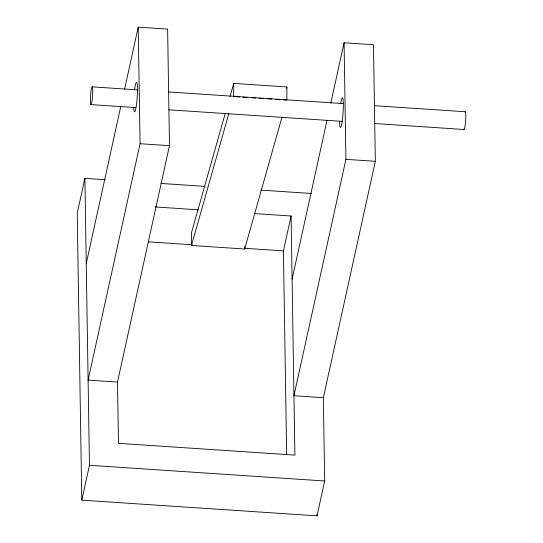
<?xml version="1.0" encoding="UTF-8"?>
<svg xmlns="http://www.w3.org/2000/svg" width="543" height="543" viewBox="0 0 543 543"><rect width="100%" height="100%" fill="white"/><g stroke="black" fill="none" stroke-linecap="round" stroke-linejoin="round"><path stroke-width="0.81" d="M281.987 117.193L244.662 249.013L191.475 245.463L191.584 232.316L225.223 113.521M233.646 96.559L233.755 83.412L286.935 86.961L286.826 100.109L283.453 99.878M244.662 249.013L244.676 246.542M105.199 179.719L84.891 178.362L77.228 213.223L81.789 500.151L317.01 515.85L324.68 480.989L323.35 397.693L375.328 161.298L373.475 44.736L344.072 42.775L330.802 103.109M86.242 263.545L120.77 106.496M124.591 89.14L138.221 27.15L167.624 29.112L169.477 145.673L117.498 382.068L118.476 443.339L294.897 455.115L291.089 216.012L254.796 213.589M138.221 27.15L140.074 143.712L88.095 380.107L117.498 382.068M81.789 500.151L89.452 465.29L84.891 178.362M286.663 454.369L283.426 250.873L291.089 216.012M292.093 279.17L326.988 120.471M344.072 42.775L345.925 159.337L293.946 395.732L323.35 397.693M230.062 96.43L233.755 83.412M191.475 245.463L228.807 113.643M286.473 88.59L286.935 86.961M92.181 86.853A8.898 0.991 -86.2 0 1 92.113 100.36A8.898 0.991 -86.2 0 1 90.416 99.966A8.898 0.991 -86.2 0 1 92.181 86.853L137.861 89.9M168.31 91.937L343.42 103.618M374.718 105.709L465.229 111.749M234.488 96.613L239.558 96.953M242.931 97.177L247.153 97.455M251.375 97.74L255.597 98.018M258.97 98.249L263.192 98.527M267.414 98.812L271.636 99.091M275.858 99.376L280.073 99.654M90.959 104.602L135.804 107.595M168.805 109.795L342.219 121.367M374.358 123.519L464.007 129.499M140.074 143.712L169.477 145.673M345.925 159.337L375.328 161.298M161.04 183.446L205.044 186.385M260.884 190.111L311.655 193.498M155.189 206.944L198.243 209.815M148.368 241.859L192.263 244.784M244.601 248.28L283.426 250.873M89.452 465.29L324.68 480.989M316.983 514.16L317.01 515.85M134.63 89.425A14.824 1.656 -86.2 0 1 137.318 85A14.824 1.656 -86.2 0 1 136.178 106.666A14.824 1.656 -86.2 0 1 133.687 107.317M340.705 103.455A14.824 1.656 -86.2 0 1 343.257 101.853A14.824 1.656 -86.2 0 1 341.785 123.668A14.824 1.656 -86.2 0 1 339.49 121.462M464.957 111.994A8.898 0.991 -86.2 0 1 465.602 120.851A8.898 0.991 -86.2 0 1 463.776 129.139"/></g></svg>
